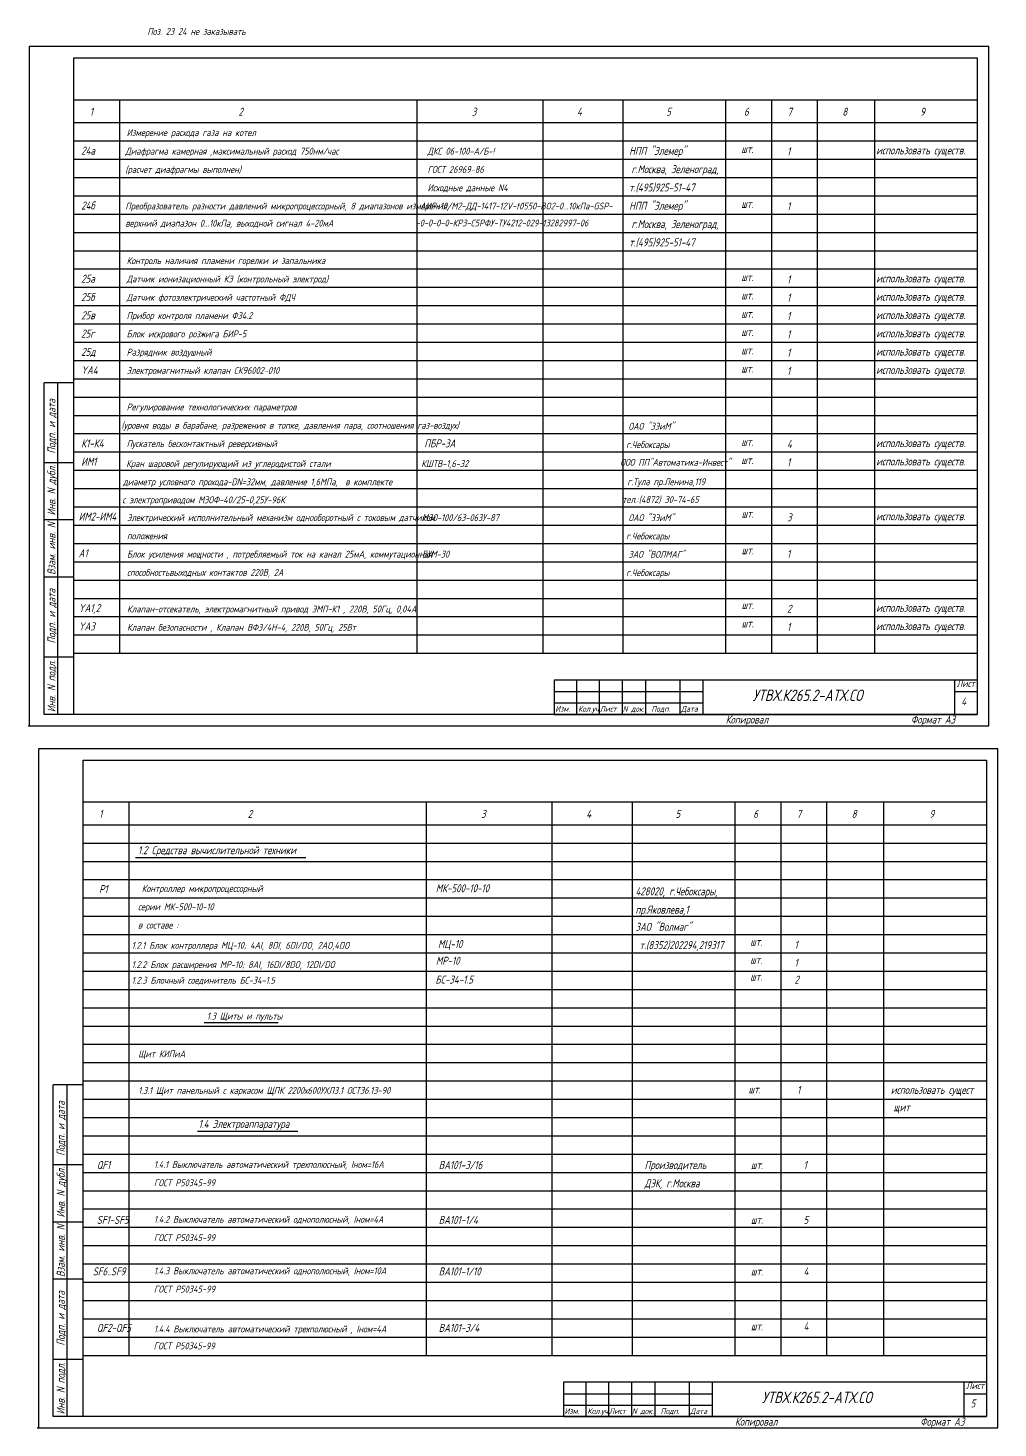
# Model space of a CAD drawing. Header units: millimetres. Extents: x -4 to 863, y -626 to 924.
# Drawn here: x -4 to 420, y -626 to -14 of the extents above; entities that cross this region are included whole.
import ezdxf

# ---------------------------------------------------------------- set-up
doc = ezdxf.new("R2010")
doc.units = ezdxf.units.MM
doc.styles.get("Standard").update_dxf_attribs({"font": '', "width": 0.8, "oblique": 15, "height": 3})
doc.styles.add('СТАНДАРТ', font='', dxfattribs={"oblique": 15, "height": 3.5})
doc.styles.get('Standard').set_extended_font_data('GOST type A')
doc.styles.get('СТАНДАРТ').set_extended_font_data('GOST type A')

msp = doc.modelspace()

# ---------------------------------------------------------------- linework, layer by layer
at = {"color": 7}
for p, q in [((-3.56, -22.5), (-3.56, -319.5)), ((415.94, -22.5), (-3.56, -22.5)), ((415.94, -319.5), (415.94, -22.5)), ((15.94, -45.75), (410.94, -45.75)), ((35.94, -45.75), (35.94, -287.75)), ((165.94, -45.75), (165.94, -287.75)), ((220.94, -45.75), (220.94, -287.75)), ((255.94, -45.75), (255.94, -287.75)), ((300.94, -45.75), (300.94, -287.75)), ((320.94, -45.75), (320.94, -287.75)), ((340.94, -45.75), (340.94, -287.75)), ((365.94, -45.75), (365.94, -287.75)), ((15.94, -55.75), (410.94, -55.75)), ((15.94, -63.75), (410.94, -63.75)), ((15.94, -71.75), (410.94, -71.75)), ((15.94, -79.75), (410.94, -79.75)), ((15.94, -87.75), (410.94, -87.75)), ((15.94, -95.75), (410.94, -95.75)), ((15.94, -103.75), (410.94, -103.75)), ((15.94, -111.75), (410.94, -111.75)), ((15.94, -119.75), (410.94, -119.75)), ((15.94, -127.75), (410.94, -127.75)), ((15.94, -135.75), (410.94, -135.75)), ((15.94, -143.75), (410.94, -143.75)), ((15.94, -151.75), (410.94, -151.75)), ((15.94, -159.75), (410.94, -159.75)), ((15.94, -167.75), (410.94, -167.75)), ((15.94, -175.75), (410.94, -175.75)), ((15.94, -183.75), (410.94, -183.75)), ((15.94, -191.75), (410.94, -191.75)), ((15.94, -199.75), (410.94, -199.75)), ((15.94, -207.75), (410.94, -207.75)), ((15.94, -215.75), (410.94, -215.75)), ((15.94, -223.75), (410.94, -223.75)), ((15.94, -231.75), (410.94, -231.75)), ((15.94, -239.75), (410.94, -239.75)), ((15.94, -247.75), (410.94, -247.75)), ((15.94, -255.75), (410.94, -255.75)), ((15.94, -263.75), (410.94, -263.75)), ((15.94, -271.75), (410.94, -271.75)), ((15.94, -279.75), (410.94, -279.75)), ((15.94, -287.75), (410.94, -287.75)), ((225.94, -304.5), (290.94, -304.5)), ((-4.06, -319.5), (415.94, -319.5)), ((0.5, -329.49), (0.5, -626.49)), ((420, -329.49), (0.5, -329.49)), ((420, -626.49), (420, -329.49)), ((20, -352.74), (415, -352.74)), ((40, -352.74), (40, -594.74)), ((170, -352.74), (170, -594.74)), ((225, -352.74), (225, -594.74)), ((260, -352.74), (260, -594.74)), ((305, -352.74), (305, -594.74)), ((325, -352.74), (325, -594.74)), ((345, -352.74), (345, -594.74)), ((370, -352.74), (370, -594.74)), ((20, -362.74), (415, -362.74)), ((20, -370.74), (415, -370.74)), ((20, -378.74), (415, -378.74)), ((43, -377.12), (117.34, -377.12)), ((20, -386.74), (415, -386.74)), ((20, -394.74), (415, -394.74)), ((20, -402.74), (415, -402.74)), ((20, -410.74), (415, -410.74)), ((20, -418.74), (415, -418.74)), ((20, -426.74), (415, -426.74)), ((20, -434.74), (415, -434.74)), ((20, -442.74), (415, -442.74)), ((20, -450.74), (415, -450.74)), ((72.93, -449.22), (105.35, -449.22)), ((20, -458.74), (415, -458.74)), ((20, -466.74), (415, -466.74)), ((20, -474.74), (415, -474.74)), ((20, -482.74), (415, -482.74)), ((20, -490.74), (415, -490.74)), ((20, -498.74), (415, -498.74)), ((69.98, -496.77), (113.86, -496.77)), ((20, -506.74), (415, -506.74)), ((20, -514.74), (415, -514.74)), ((20, -522.74), (415, -522.74)), ((20, -530.74), (415, -530.74)), ((20, -538.74), (415, -538.74)), ((20, -546.74), (415, -546.74)), ((20, -554.74), (415, -554.74)), ((20, -562.74), (415, -562.74)), ((20, -570.74), (415, -570.74)), ((20, -578.74), (415, -578.74)), ((20, -586.74), (415, -586.74)), ((20, -594.74), (415, -594.74)), ((230, -611.49), (295, -611.49)), ((0, -626.49), (420, -626.49))]:
    msp.add_line(p, q, dxfattribs=at)
at = {"color": 7, "lineweight": 30}
for p, q in [((15.94, -314.5), (15.94, -27.5)), ((15.94, -27.5), (410.94, -27.5)), ((410.94, -27.5), (410.94, -314.5)), ((2.94, -314.5), (2.94, -169.5)), ((15.94, -169.5), (2.94, -169.5)), ((8.94, -314.5), (8.94, -169.5)), ((15.94, -204.5), (2.94, -204.5)), ((15.94, -229.5), (2.94, -229.5)), ((15.94, -254.5), (2.94, -254.5)), ((15.94, -289.5), (2.94, -289.5)), ((225.94, -299.5), (225.94, -314.5)), ((410.94, -299.5), (225.94, -299.5)), ((235.69, -299.5), (235.69, -314.5)), ((245.69, -299.5), (245.69, -314.5)), ((255.69, -299.5), (255.69, -314.5)), ((265.94, -299.5), (265.94, -314.5)), ((280.94, -299.5), (280.94, -314.5)), ((290.94, -299.5), (290.94, -314.5)), ((400.94, -299.5), (400.94, -314.5)), ((400.94, -304.5), (410.94, -304.5)), ((225.94, -309.5), (290.94, -309.5)), ((15.94, -314.5), (2.94, -314.5)), ((410.94, -314.5), (15.94, -314.5)), ((225.94, -314.5), (410.94, -314.5)), ((20, -621.49), (20, -334.49)), ((20, -334.49), (415, -334.49)), ((415, -334.49), (415, -621.49)), ((7, -621.49), (7, -476.49)), ((20, -476.49), (7, -476.49)), ((13, -621.49), (13, -476.49)), ((20, -511.49), (7, -511.49)), ((20, -536.49), (7, -536.49)), ((20, -561.49), (7, -561.49)), ((20, -596.49), (7, -596.49)), ((230, -606.49), (230, -621.49)), ((415, -606.49), (230, -606.49)), ((239.75, -606.49), (239.75, -621.49)), ((249.75, -606.49), (249.75, -621.49)), ((259.75, -606.49), (259.75, -621.49)), ((270, -606.49), (270, -621.49)), ((285, -606.49), (285, -621.49)), ((295, -606.49), (295, -621.49)), ((405, -606.49), (405, -621.49)), ((405, -611.49), (415, -611.49)), ((230, -616.49), (295, -616.49)), ((20, -621.49), (7, -621.49)), ((415, -621.49), (20, -621.49)), ((230, -621.49), (415, -621.49))]:
    msp.add_line(p, q, dxfattribs=at)

# ---------------------------------------------------------------- texts
at = {"color": 7, "style": 'СТАНДАРТ', "oblique": 15}
for s, height, p in [('Поз. 23 24 не заказывать', 3, (48.11, -17.41)), ('1', 3.5, (22.94, -52.75)), ('2', 3.5, (87.94, -52.75)), ('3', 3.5, (189.94, -52.75)), ('4', 3.5, (235.94, -52.75)), ('5', 3.5, (274.94, -52.75)), ('6', 3.5, (308.94, -52.75)), ('7', 3.5, (327.94, -52.75)), ('8', 3.5, (351.94, -52.75)), ('9', 3.5, (385.94, -52.75)), ('Измерение расхода газа на котел', 3, (39.06, -61.62)), ('24а', 3.5, (19.19, -69.75)), ('Диафрагма камерная ,максимальный расход 750нм/час', 3, (38.49, -69.74)), ('НПП "Элемер"', 3.5, (258.74, -69.87)), ('шт.', 3.5, (307.78, -69.06)), ('1', 3.5, (327.74, -70.07)), ('использовать существ.', 3.5, (366.75, -69.62)), ('(расчет диафрагмы выполнен)', 3, (38.49, -77.74)), ('г.Москва, Зеленоград,', 3.5, (259.74, -77.87)), ('т.(495)925-51-47', 3.5, (258.74, -85.87)), ('24б', 3.5, (19.19, -93.75)), ('Преобразователь разности давлений микропроцессорный, 8 диапазонов измерения, ', 3, (38.49, -93.74)), ('НПП "Элемер"', 3.5, (258.74, -93.87)), ('шт.', 3.5, (307.78, -93.06)), ('1', 3.5, (327.74, -94.07)), ('верхний диапазон 0...10кПа, выходной сигнал 4-20мА', 3, (38.49, -101.24)), ('г.Москва, Зеленоград,', 3.5, (259.74, -101.87)), ('т.(495)925-51-47', 3.5, (258.74, -109.87)), ('Контроль наличия пламени горелки и запальника', 3, (39.06, -117.62)), ('25а', 3.5, (19.19, -125.75)), ('Датчик ионизационный КЭ (контрольный электрод)', 3, (39.06, -125.62)), ('шт.', 3.5, (307.78, -125.06)), ('1', 3.5, (327.74, -126.07)), ('использовать существ.', 3.5, (366.75, -125.62)), ('25б', 3.5, (19.19, -133.75)), ('Датчик фотоэлектрический частотный ФДЧ', 3, (39.06, -133.62)), ('шт.', 3.5, (307.78, -133.06)), ('1', 3.5, (327.74, -134.07)), ('использовать существ.', 3.5, (366.75, -133.62)), ('25в', 3.5, (19.19, -141.75)), ('Прибор контроля пламени Ф34.2', 3, (39.06, -141.62)), ('шт.', 3.5, (307.78, -141.06)), ('1', 3.5, (327.74, -142.07)), ('использовать существ.', 3.5, (366.75, -141.62)), ('25г', 3.5, (19.19, -149.75)), ('Блок искрового розжига БИР-5', 3, (39.06, -149.62)), ('шт.', 3.5, (307.78, -149.06)), ('1', 3.5, (327.74, -150.07)), ('использовать существ.', 3.5, (366.75, -149.62)), ('25д', 3.5, (19.19, -157.75)), ('Разрядник воздушный', 3, (39.06, -157.62)), ('шт.', 3.5, (307.78, -157.06)), ('1', 3.5, (327.74, -158.07)), ('использовать существ.', 3.5, (366.75, -157.62)), ('YA4', 3.5, (19.19, -165.75)), ('Электромагнитный клапан СК96002-010', 3, (39.06, -165.62)), ('шт.', 3.5, (307.78, -165.06)), ('1', 3.5, (327.74, -166.07)), ('использовать существ.', 3.5, (366.75, -165.62)), ('Регулирование технологических параметров', 3, (39.06, -181.62)), ('(уровня воды в барабане, разрежения в топке, давления пара, соотношения газ-воздух)', 3, (36.79, -189.62)), ('К1-К4', 3.5, (19.19, -197.75)), ('Пускатель бесконтактный реверсивный', 3, (39.06, -197.62)), ('ПБР-3А', 3.5, (169.19, -197.75)), ('шт.', 3.5, (307.78, -197.06)), ('4', 3.5, (327.74, -198.07)), ('использовать существ.', 3.5, (366.75, -197.62)), ('ИМ1', 3.5, (19.19, -205.75)), ('шт.', 3.5, (307.78, -205.06)), ('1', 3.5, (327.74, -206.07)), ('использовать существ.', 3.5, (366.75, -205.62)), ('ИМ2-ИМ4', 3.5, (18.08, -229.75)), ('шт.', 3.5, (307.92, -228.48)), ('3', 3.5, (327.74, -230.07)), ('использовать существ.', 3.5, (366.75, -229.62)), ('А1', 3.5, (18.08, -245.75)), ('шт.', 3.5, (307.92, -244.48)), ('1', 3.5, (327.74, -246.07)), ('YA1,2', 3.5, (18.08, -269.75)), ('шт.', 3.5, (307.92, -268.48)), ('2', 3.5, (327.74, -270.07)), ('использовать существ.', 3.5, (366.75, -269.62)), ('YA3', 3.5, (18.08, -277.75)), ('шт.', 3.5, (307.92, -276.48)), ('1', 3.5, (327.74, -278.07)), ('использовать существ.', 3.5, (366.75, -277.62)), ('Копировал', 3.5, (300.94, -318.5)), ('Копировал', 3.5, (300.94, -318.5)), ('1', 3.5, (27, -359.74)), ('2', 3.5, (92, -359.74)), ('3', 3.5, (194, -359.74)), ('4', 3.5, (240, -359.74)), ('5', 3.5, (279, -359.74)), ('6', 3.5, (313, -359.74)), ('7', 3.5, (332, -359.74)), ('8', 3.5, (356, -359.74)), ('9', 3.5, (390, -359.74)), ('1.2 Средства вычислительной техники', 3.5, (44, -375.62)), ('Р1', 3.5, (27, -392.62)), (' Контроллер микропроцессорный', 3, (44, -392.12)), ('МК-500-10-10 ', 3.5, (174.19, -392.27)), ('428020, г.Чебоксары,', 3.5, (261.5, -393.62)), ('серии МК-500-10-10 ', 3, (44, -400.12)), ('пр.Яковлева,1', 3.5, (261.5, -401.62)), ('в составе :', 3, (44, -408.12)), ('ЗАО "Волмаг"', 3.5, (261.5, -409.12)), ('1.2.1 Блок контроллера МЦ-10; 4AI, 8DI, 6DI/DO, 2AO,4DO', 3, (41.25, -416.99)), ('МЦ-10', 3.5, (175.15, -416.62)), (' т.(8352)202294,219317', 3.5, (261.5, -417.12)), ('шт.', 3.5, (311.66, -415.66)), ('1', 3.5, (331, -416.99)), ('МР-10', 3.5, (174.24, -423.96)), ('шт.', 3.5, (311.66, -423.54)), ('1', 3.5, (331, -424.87)), ('1.2.2 Блок расширения МР-10; 8AI, 16DI/8DO, 12DI/DO', 3, (41.25, -425.37)), ('шт.', 3.5, (311.66, -430.91)), ('1.2.3 Блочный соединитель БС-34-1.5', 3, (41.25, -432.24)), ('БС-34-1.5', 3.5, (174.04, -432.18)), ('2', 3.5, (331, -432.24)), ('1.3 Щиты и пульты', 3, (74.12, -447.91)), ('Щит КИПиА', 3, (44.12, -464.41)), ('1.3.1 Щит панельный с каркасом ЩПК 2200х600УХЛ3.1 ОСТ36.13-90 ', 3, (44.12, -480.41)), ('1', 3.5, (332.13, -480.41)), ('использовать сущест', 3.5, (373.12, -480.41)), ('шт.', 3.5, (310.93, -480.21)), ('щит', 3.5, (374.33, -488.01)), ('1.4 Электроаппаратура', 3.5, (70.48, -495.27)), ('QF1', 3.5, (25.98, -513.27)), ('1.4.1 Выключатель автоматический трехполюсный, Iном=16А', 3, (50.98, -512.77)), ('ВА101-3/16', 3.5, (175.48, -513.27)), ('Производитель', 3.5, (265.48, -513.27)), ('шт.', 3.5, (311.98, -513.27)), ('1', 3.5, (334.98, -513.27)), ('ГОСТ Р50345-99', 3, (50.98, -520.77)), ('ДЭК, г.Москва', 3.5, (265.48, -521.27)), ('SF1-SF5', 3.5, (25.98, -537.27)), ('1.4.2 Выключатель автоматический однополюсный, Iном=4А ', 3, (50.98, -536.77)), ('ВА101-1/4', 3.5, (175.48, -537.27)), ('шт.', 3.5, (311.98, -537.27)), ('5', 3.5, (334.98, -537.27)), ('ГОСТ Р50345-99', 3, (50.98, -544.77)), ('SF6..SF9', 3.5, (24.23, -559.77)), ('1.4.3 Выключатель автоматический однополюсный, Iном=10А', 3, (50.98, -559.27)), ('ВА101-1/10', 3.5, (175.48, -559.77)), ('4', 3.5, (334.98, -559.77)), ('шт.', 3.5, (311.98, -559.77)), ('ГОСТ Р50345-99', 3, (50.98, -567.27)), (' QF2-QF5', 3.5, (24.23, -584.47)), ('ВА101-3/4', 3.5, (175.48, -584.47)), ('шт.', 3.5, (311.98, -583.77)), ('4', 3.5, (334.98, -583.77)), ('1.4.4 Выключатель автоматический трехполюсный , Iном=4А', 3, (50.98, -584.68)), ('ГОСТ Р50345-99', 3, (50.86, -592.11)), ('Копировал', 3.5, (305, -625.49)), ('Копировал', 3.5, (305, -625.49))]:
    msp.add_text(s, height=height, dxfattribs=at).set_placement(p)
at = {"linetype": 'Continuous', "oblique": 15}
for s, p in [('ДКС 06-100-А/Б-!', (170.6, -69.74)), ('ГОСТ 26969-86', (170.6, -77.74)), ('Исходные данные N4', (170.6, -85.74)), (' АИР-10/М2-ДД-1417-12V-t0550-BO2-0...10кПа-GSP-', (165.67, -93.74)), ('-0-0-0-0-КР3-С5РФУ-ТУ4212-029-13282997-06', (165.38, -101.15))]:
    msp.add_text(s, height=3, dxfattribs=at).set_placement(p)
at = {"color": 7, "lineweight": 30, "style": 'СТАНДАРТ', "oblique": 15}
for s, p in [('Подп. и дата', (7.94, -200.5)), ('Инв. N дубл.', (7.94, -227.5)), ('Взам. инв. N', (7.94, -253.5)), ('Подп. и дата', (7.94, -283.5)), ('Инв. N подл.', (7.94, -313.5)), ('Подп. и дата', (12, -507.49)), ('Инв. N дубл.', (12, -534.49)), ('Взам. инв. N', (12, -560.49)), ('Подп. и дата', (12, -590.49)), ('Инв. N подл.', (12, -620.49))]:
    msp.add_text(s, height=3.5, rotation=90, dxfattribs=at).set_placement(p)
at = {"oblique": 15}
for s, p in [('ОАО "ЗЭиМ"', (258.45, -190.01)), ('г.Чебоксары', (257.45, -198.01)), ('ООО ПП"Автоматика-Инвест"', (254.88, -205.78)), ('г.Тула пр.Ленина,119', (257.94, -214.28)), ('тел.:(4872) 30-74-65', (255.72, -222.03)), ('ОАО "ЗЭиМ"', (258.45, -230.01)), ('г.Чебоксары', (257.45, -238.01)), ('ЗАО "ВОЛМАГ"', (258.45, -246.01)), ('г.Чебоксары', (257.45, -254.01))]:
    msp.add_text(s, height=3, dxfattribs=at).set_placement(p)
at = {"color": 7, "oblique": 15}
for s, p in [('Кран шаровой регулирующий из углеродистой стали', (38.87, -206.32)), ('КШТВ-1,6-32', (167.87, -206.32)), ('диаметр условного прохода-DN=32мм, давление 1,6МПа,  в комплекте ', (37.45, -214.32)), ('с электроприводом МЭОФ-40/25-0,25У-96К', (37.18, -222.18)), ('Электрический исполнительный механизм однооборотный с токовым датчиком  ', (39.21, -229.93)), ('МЭО-100/63-063У-87', (168.21, -229.93)), ('положения', (39.21, -237.93)), ('Блок усиления мощности , потребляемый ток на канал 25мА, коммутационная ', (39.21, -245.93)), ('БУМ-30', (168.21, -245.93)), ('способностьвыходных контактов 220В, 2А', (39.21, -253.93)), ('Клапан-отсекатель, электромагнитный привод ЭМП-К1 , 220В, 50Гц, 0,04А', (39.21, -269.93)), ('Клапан безопасности , Клапан ВФ3/4Н-4, 220В, 50Гц, 25Вт', (39.21, -277.93))]:
    msp.add_text(s, height=3, dxfattribs=at).set_placement(p)
at = {"color": 7, "lineweight": 30, "style": 'СТАНДАРТ', "oblique": 15}
for s, height, p in [('Лист', 3, (401.94, -302.5)), ('4', 3.5, (403.94, -310.5)), ('Формат A3', 3.5, (381.94, -318.5)), ('Формат A3', 3.5, (381.94, -318.5)), ('Лист', 3, (406, -609.49)), ('5', 3.5, (408, -617.49)), ('Формат A3', 3.5, (386, -625.49)), ('Формат A3', 3.5, (386, -625.49))]:
    msp.add_text(s, height=height, dxfattribs=at).set_placement(p)
at = {"color": 0, "linetype": 'Continuous', "oblique": 15}
for p in [(312.73, -308.63), (316.79, -615.63)]:
    msp.add_text('УТВХ.К265.2-АТХ.СО', height=5, dxfattribs=at).set_placement(p)
at = {"color": 0, "linetype": 'Continuous', "style": 'СТАНДАРТ', "oblique": 15}
for s, p in [('Изм.', (226.44, -313.33)), ('Кол.уч.', (236.44, -313.33)), ('N док.', (255.94, -313.33)), ('Подп.', (268.44, -313.33)), ('Дата', (281.44, -313.33)), ('Изм.', (230.5, -620.33)), ('Кол.уч.', (240.5, -620.33)), ('N док.', (260, -620.33)), ('Подп.', (272.5, -620.33)), ('Дата', (285.5, -620.33))]:
    msp.add_text(s, height=2.5, dxfattribs=at).set_placement(p)
at = {"color": 0, "linetype": 'Continuous', "lineweight": 30, "style": 'СТАНДАРТ', "oblique": 15}
for p in [(245.94, -313.33), (250, -620.33)]:
    msp.add_text('Лист', height=2.5, dxfattribs=at).set_placement(p)

doc.saveas('drawing.dxf')
